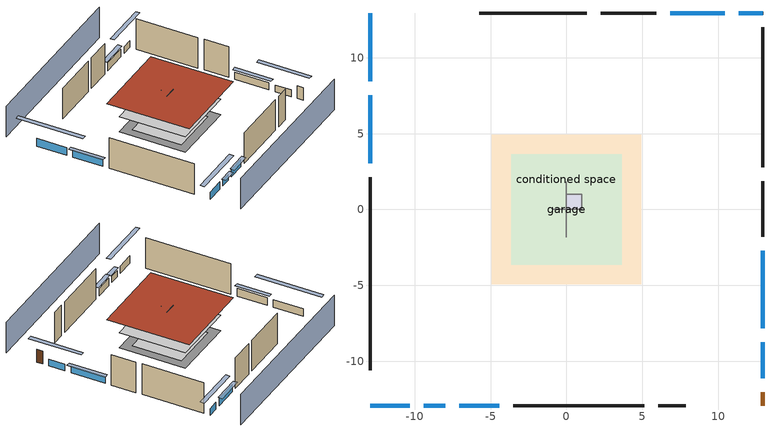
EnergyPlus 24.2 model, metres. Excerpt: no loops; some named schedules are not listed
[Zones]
central ac airloop ret air zone
 floor adiabatic (AdiabaticConst): 0,0 0,1 1,1 1,0 z0
 wall adiabatic (AdiabaticConst): 0,1 0,0 1,0 1,1 0,1 z0:1
 ceiling adiabatic (AdiabaticConst): 1,0 1,1 0,1 0,0 z1
conditioned space
 floor to garage (Floor1 construction): -3.66,-3.66 -3.66,3.66 3.66,3.66 3.66,-3.66 z0
 floor adiabatic (AdiabaticFloorConstruction): -4.94,-4.94 -4.94,4.94 4.94,4.94 4.94,-4.94 z2.44
 floor foundation (Slab2 construction): -4.94,-4.94 -4.94,4.94 4.94,4.94 4.94,-4.94 z0
 wall outside (AdiabaticWallConstruction 1): 12.95,-12.95 12.95,-12.04 z0:2.03
 wall outside (AdiabaticWallConstruction): -12.95,12.95 -12.95,8.46 / -12.95,7.54 -12.95,3.05 / 10.43,12.95 6.84,12.95 z0:1.22; 12.95,12.95 11.36,12.95 / 12.95,-11.11 12.95,-8.74 z0:1.07; 12.95,-7.81 12.95,-2.72 z0:1.13; -12.95,-12.95 -10.33,-12.95 / -7.06,-12.95 -4.43,-12.95 z0:1.16; -9.4,-12.95 -7.98,-12.95 z0:0.95
 wall outside (Wall3 construction): -12.95,2.12 -12.95,-10.6 z0:4.88
 wall outside (Wall4 construction): 1.33,12.95 -5.74,12.95 z0:4.88
 wall outside (Wall7 construction): 12.95,2.79 12.95,12.02 z0:4.88
 wall outside (Wall8 construction): -3.5,-12.95 5.12,-12.95 z0:4.88
 wall to garage (Wall5 construction): 0,-1.83 0,1.83 z0:4.88
 wall to garage (Wall6 construction): 0.91,0 -0.91,0 z0:4.88
 window (WindowConstruction): -12.95,12.95 -12.95,8.46 z0:1.22
 window (WindowConstruction 1): -12.95,7.54 -12.95,3.05 z0:1.22
 window (WindowConstruction 2): 12.95,12.95 11.36,12.95 z0:1.07
 window (WindowConstruction 3): 10.43,12.95 6.84,12.95 z0:1.22
 window (WindowConstruction 4): 12.95,-11.11 12.95,-8.74 z0:1.07
 window (WindowConstruction 5): 12.95,-7.81 12.95,-2.72 z0:1.13
 window (WindowConstruction 6): -12.95,-12.95 -10.33,-12.95 z0:1.16
 window (WindowConstruction 7): -9.4,-12.95 -7.99,-12.95 z0:0.94
 window (WindowConstruction 8): -7.06,-12.95 -4.43,-12.95 z0:1.16
 door (Door): 12.95,-12.95 12.95,-12.04 z0:2.03
 ceiling adiabatic (AdiabaticFloorConstruction): 4.94,-4.94 4.94,4.94 -4.94,4.94 -4.94,-4.94 z2.44
 roof outside (Roof1 construction): -6.15,6.15 -6.15,-6.15 6.15,-6.15 6.15,6.15 z4.88
garage
 floor foundation (Slab1 construction): -3.66,-3.66 -3.66,3.66 3.66,3.66 3.66,-3.66 z0
 wall outside (Wall1 construction): 5.91,12.95 2.25,12.95 z0:4.88
 wall outside (Wall2 construction): 12.95,-1.79 12.95,1.87 z0:4.88
 wall outside (Wall9 construction): 6.05,-12.95 7.88,-12.95 z0:4.88
shading: 12.95,17.53 -12.95,17.53 / -12.95,-17.53 12.95,-17.53 z0:4.88; -12.95,5.72 -12.95,15.7 -13.56,15.7 -13.56,5.72 z3.96; -12.95,2.74 -12.95,7.84 -13.56,7.84 -13.56,2.74 z1.52; 8.62,12.95 15.7,12.95 15.7,13.56 8.62,13.56 z3.81; 6.54,12.95 10.74,12.95 10.74,13.56 6.54,13.56 z1.52; 12.95,-6 12.95,-13.85 13.56,-13.85 13.56,-6 z3.81; 12.95,-2.42 12.95,-8.12 13.56,-8.12 13.56,-2.42 z1.43; -7.59,-12.95 -15.7,-12.95 -15.7,-13.56 -7.59,-13.56 z3.9; -7.68,-12.95 -9.71,-12.95 -9.71,-13.56 -7.68,-13.56 z1.25; -4.13,-12.95 -7.36,-12.95 -7.36,-13.56 -4.13,-13.56 z1.46
[Building]
Building 1: Terrain=Suburbs
[Site:Location]
Portland Intl Arpt_OR: Latitude {deg}=45.59; Longitude {deg}=-122.6; Time Zone {hr}=-8; Elevation {m}=33; Keep Site Location Information=Yes
[Site:GroundTemperature:Shallow]
10.2558, 8.96328, 8.85977, 9.47314, 11.9355, 14.3863, 16.5111, 17.8571, 17.9714, 16.8767, 14.8061, 12.4304
[Site:WaterMainsTemperature]
Calculation Method=Schedule; Temperature Schedule=mains temperature schedule
[Material] Roughness=Rough; Thermal Absorptance=0.9
Name | Thickness {m} | Conductivity {W/m-K} | Density {kg/m3} | Specific Heat {J/kg-K} | Solar Absorptance | Visible Absorptance
concrete 4.0 in. | 0.1016 | 1.803125 | 2242.8 | 837.4 | 0.7 | 0.7
door material | 0.04445 | 0.0612267 | 512.64 | 1214.23 | 0.7 | 0.7
floor covering | 0.0127 | 0.0433444 | 54.468 | 1339.84 | 0.6 | 0.6
floor covering 1 | 0.0127 | 0.0450781 | 54.468 | 1339.84 | 0.9 | 0.9
floor rigid ins; wall rigid ins | 0.512978 | 0.029427 | 32.04 | 1214.23 | 0.7 | 0.7
floor stud and cavity | 0.1397 | 0.923637 | 92.3553 | 1139.71 | 0.7 | 0.7
floor stud and cavity 1 | 0.1397 | 1.75129 | 37.0049 | 1207.88 | 0.7 | 0.7
furniture material conditioned space 1; furniture material garage 1 | 0.1524 | 0.115458 | 640.8 | 1214.23 | 0.6 | 0.6
gypsum board | 0.0127 | 0.160291 | 801 | 837.4 | 0.6 | 0.6
osb sheathing 0.5 in.; osb sheathing 0.5 in. 1; osb sheathing 0.5 in. 2 | 0.0127 | 0.115458 | 512.64 | 1214.23 | 0.7 | 0.7
osb sheathing 0.75 in. | 0.01905 | 0.115458 | 512.64 | 1214.23 | 0.7 | 0.7
roof rigid ins | 0.103632 | 0.029427 | 32.04 | 1214.23 | 0.7 | 0.7
roof stud and cavity | 0.2032 | 0.159782 | 78.34581 | 1123.46 | 0.7 | 0.7
slate or tile shingles | 0.01905 | 0.840978 | 1899.972 | 799.717 | 0.75 | 0.75
wall stud and cavity | 0.1397 | 0.727959 | 139.0536 | 1170.24 | 0.6 | 0.6
wall stud and cavity 1 | 0.1397 | 0.0951301 | 139.0536 | 1170.24 | 0.7 | 0.7
wall stud and cavity 2 | 0.1397 | 0.0856282 | 139.0536 | 1170.24 | 0.7 | 0.7
wall stud and cavity 3 | 0.0889 | 0.380278 | 52.3479 | 1209.89 | 0.7 | 0.7
wall stud and cavity 4 | 0.0889 | 0.391764 | 83.0341 | 1211.67 | 0.7 | 0.7
wood siding | 0.0254 | 0.102417 | 544.68 | 1172.36 | 0.85 | 0.85
wood siding 1; wood siding 2 | 0.0254 | 0.102417 | 544.68 | 1172.36 | 0.7 | 0.7
[Material:NoMass]
Adiabatic: Roughness=Rough; Thermal Resistance {m2-K/W}=176.1; Thermal Absorptance=0.9; Solar Absorptance=0.7; Visible Absorptance=0.7
[WindowMaterial:SimpleGlazingSystem]
WindowMaterial: U-Factor {W/m2-K}=1.93052; Solar Heat Gain Coefficient=0.49
[Construction]
AdiabaticConst: Adiabatic
AdiabaticFloorConstruction: floor stud and cavity 1, floor rigid ins, osb sheathing 0.75 in., floor covering
AdiabaticWallConstruction: wood siding 1, wall rigid ins, wall stud and cavity 3, gypsum board
AdiabaticWallConstruction 1: wood siding 2, wall rigid ins, wall stud and cavity 3, gypsum board
Door: door material
Floor1 construction: floor stud and cavity, osb sheathing 0.75 in., floor covering
furniture construction conditioned space 1: furniture material conditioned space 1
furniture construction garage 1: furniture material garage 1
PartitionWallConstruction: gypsum board, wall stud and cavity 4, gypsum board
Roof1 construction: slate or tile shingles, roof rigid ins, osb sheathing 0.75 in., roof stud and cavity, gypsum board
Slab1 construction: concrete 4.0 in.
Slab2 construction: concrete 4.0 in., floor covering 1
Wall1 construction; Wall2 construction: wood siding, osb sheathing 0.5 in., wall stud and cavity
Wall3 construction; Wall4 construction: wood siding, osb sheathing 0.5 in., wall stud and cavity 1, gypsum board
Wall5 construction: osb sheathing 0.5 in. 1, wall stud and cavity 2, gypsum board
Wall6 construction: osb sheathing 0.5 in. 2, wall stud and cavity 2, gypsum board
Wall7 construction; Wall8 construction: wood siding, osb sheathing 0.5 in. 2, wall stud and cavity 1, gypsum board
Wall9 construction: wood siding, osb sheathing 0.5 in. 2, wall stud and cavity
WindowConstruction; WindowConstruction 1; WindowConstruction 2; WindowConstruction 3; WindowConstruction 4; WindowConstruction 5; WindowConstruction 6; WindowConstruction 7; WindowConstruction 8: WindowMaterial
[Zone] Multiplier=1
Name | Volume {m3} | Part of Total Floor Area
central ac airloop ret air zone | 1 | No
conditioned space | 606.66 | Yes
garage | 130.484 | Yes
[Space]
Name | Zone | Space Type | Volume {m3}
central ac airloop ret air space | central ac airloop ret air zone | Plenum Space Type
conditioned space 1 | conditioned space |  | 606.66
garage 1 | garage |  | 130.484
[SpaceList]
Plenum Space Type: central ac airloop ret air space
[OtherEquipment] Design Level Calculation Method=EquipmentLevel
Name | Fuel Type | Zone or ZoneList or Space or SpaceList | Schedule | Design Level {W} | Fraction Latent | Fraction Radiant | Fraction Lost
central ac airloop_0 RetCondToRP; central ac airloop_0 RetSensLkToRP | None | central ac airloop ret air space | Always On Discrete | 0 | 0 | 0 | 0
central ac airloop_0 RetLatLkToRP | None | central ac airloop ret air space | Always On Discrete | 0 | 1 | 0 | 0
central ac airloop_0 SupCondToLv; central ac airloop_0 SupSensLkToCond; mech vent house fan sensible load | None | conditioned space 1 | Always On Discrete | 0 | 0 | 0 | 0
central ac airloop_0 SupLatLkToCond; mech vent house fan latent load | None | conditioned space 1 | Always On Discrete | 0 | 1 | 0 | 0
clothes dryer 1 | Electricity | conditioned space 1 | clothes_dryer | 0 | 0.015 | 0.081 | 0.85
cooking range 1 | NaturalGas | conditioned space 1 | cooking_range | 867.932 | 0.16 | 0.384 | 0.2
general water use latent | None | conditioned space 1 | general water use schedule | 81.0615 | 1 | 0 | 0
general water use sensible | None | conditioned space 1 | general water use schedule | -79.8895 | 0 | 0.6 | 0
central ac airloop_0 RetCondToDZ; central ac airloop_0 SupCondToDZ; central ac airloop_0 SupSensLkToDZ; water heater sens | None | garage 1 | Always On Discrete | 0 | 0 | 0 | 0
central ac airloop_0 SupLatLkToDZ; water heater lat | None | garage 1 | Always On Discrete | 0 | 1 | 0 | 0
water heater energy adjustment1 | Electricity | garage 1 | Always On Discrete | 0.01 | 0 | 0 | 1
[SurfaceProperty:ExposedFoundationPerimeter] Exposed Perimeter Calculation Method=TotalExposedPerimeter
Name | Total Exposed Perimeter {m}
Slab2 | 35.57016
Slab1 | 18.288
[SurfaceProperty:IncidentSolarMultiplier] Incident Solar Multiplier=1; Incident Solar Multiplier Schedule=trans schedule winter=0.85 summer=0.7
Window1; Window2; Window3; Window4; Window5; Window6; Window7; Window8; Window9
[InternalMass]
Name | Construction | Zone or ZoneList | Space or SpaceList | Surface Area {m2}
furniture mass conditioned space 1 | furniture construction conditioned space 1 | conditioned space | conditioned space 1 | 99.51774
partition wall mass | PartitionWallConstruction | conditioned space | conditioned space 1 | 248.794
furniture mass garage 1 | furniture construction garage 1 | garage | garage 1 | 5.35122
[Lights] Design Level Calculation Method=LightingLevel; Return Air Fraction=0; Fraction Radiant=0.6; Fraction Visible=0.2; Fraction Replaceable=1
Name | Zone or ZoneList or Space or SpaceList | Schedule | Lighting Level {W}
interior lighting | conditioned space 1 | lighting_interior | 362.189
garage lighting | garage 1 | lighting_garage | 8.86494
[People]
occupants: Zone or ZoneList or Space or SpaceList=conditioned space 1; Number of People Schedule=occupants; Number of People Calculation Method=People; Number of People=4; Fraction Radiant=0.314171; Sensible Heat Fraction=0.56303; Activity Level Schedule=occupants activity schedule; Carbon Dioxide Generation Rate {m3/s-W}=0; Enable ASHRAE 55 Comfort Warnings=No; Mean Radiant Temperature Calculation Type=EnclosureAveraged
[ElectricEquipment] Design Level Calculation Method=EquipmentLevel
Name | Zone or ZoneList or Space or SpaceList | Schedule | Design Level {W} | Fraction Latent | Fraction Radiant | Fraction Lost
ceiling fan | conditioned space 1 | ceiling_fan | 18.0003 | 0 | 0.558 | 0
clothes dryer | conditioned space 1 | clothes_dryer | 3135.42 | 0.015 | 0.081 | 0.85
clothes washer | conditioned space 1 | clothes_washer | 679.998 | 0.03 | 0.162 | 0.7
cooking range | conditioned space 1 | cooking_range | 29.6151 | 0.16 | 0.384 | 0.2
dishwasher | conditioned space 1 | dishwasher | 758.193 | 0.3 | 0.18 | 0.4
fridge | conditioned space 1 | fridge schedule | 51.9007 | 0 | 0.6 | 0
mech vent bath fan 0 | conditioned space 1 | mech vent bath fan 0 schedule | 30 | 0 | 0 | 1
mech vent house fan | conditioned space 1 | mech vent house fan schedule | 0 | 0 | 0 | 1
mech vent house fan cfis | conditioned space 1 | mech vent house fan cfis schedule | 0 | 0 | 0 | 0
mech vent range fan 0 | conditioned space 1 | mech vent range fan 0 schedule | 30 | 0 | 0 | 1
misc plug loads | conditioned space 1 | plug_loads_other | 928.687 | 0.021 | 0.558 | 0.049
misc tv | conditioned space 1 | plug_loads_tv | 1248.53 | 0 | 0.6 | 0
whole house fan | conditioned space 1 | Always On Discrete | 0 | 0 | 0 | 1
fridge 1 | garage 1 | fridge schedule 1 | 100.822 | 0 | 0.6 | 0
[ZoneInfiltration:DesignFlowRate] Schedule=Always On Discrete; Design Flow Rate Calculation Method=Flow/Zone; Design Flow Rate {m3/s}=0
Name | Zone or ZoneList or Space or SpaceList
infil flow; natural vent flow; whole house fan flow | conditioned space 1
garage 1 duct leakage imbalance infil flow | garage 1
[ZoneMixing] Schedule=Always On Continuous; Design Flow Rate Calculation Method=Flow/Zone; Design Flow Rate {m3/s}=0
Name | Zone or Space | Source Zone or Space
central ac airloop_0 ZoneMixDZToCond mix | conditioned space | garage
central ac airloop_0 ZoneMixCondToDZ mix | garage | conditioned space
[ZoneInfiltration:EffectiveLeakageArea]
infil garage 1: Zone or Space=garage 1; Schedule=Always On Discrete; Effective Air Leakage Area {cm2}=407.755; Stack Coefficient=0.000129147; Wind Coefficient=4.38083e-05
[AvailabilityManager:Scheduled]
central ac airloop Availability Manager: Schedule=Always On Discrete
[AirLoopHVAC:ReturnPlenum]
Air Loop HVAC Return Plenum 1: Zone=central ac airloop ret air zone
[WaterUse:Equipment]
dishwasher: Peak Flow Rate {m3/s}=7.2368e-06; Flow Rate Fraction Schedule=hot_water_dishwasher
[Foundation:Kiva] Wall Height Above Grade {m}=0.1016; Wall Depth Below Slab {m}=0.2032
Name | Initial Indoor Air Temperature {C}
Foundation Kiva 1 | 13.4258
Foundation Kiva 2 | 18.3333
[Foundation:Kiva:Settings]
Soil Conductivity {W/m-K}=1.3848; Soil Density {kg/m3}=1842.3; Soil Specific Heat {J/kg-K}=418.7; Ground Solar Absorptivity=0.9; Ground Thermal Absorptivity=0.9; Ground Surface Roughness {m}=0.03; Far-Field Width {m}=40; Deep-Ground Boundary Condition=ZeroFlux; Deep-Ground Depth {m}=40; Minimum Cell Dimension {m}=0.2; Maximum Cell Growth Coefficient=3; Simulation Timestep=Timestep
[Exterior:Lights]
exterior lighting: Schedule=exterior lighting schedule; Design Level {W}=8.97151
[EnergyManagementSystem:GlobalVariable]
central_ac_airloop_0_DuctImbalLkExhFanEquivCond
central_ac_airloop_0_DuctImbalLkExhFanEquivDZ
central_ac_airloop_0_DuctImbalLkSupFanEquivCond
central_ac_airloop_0_DuctImbalLkSupFanEquivDZ
central_ac_airloop_0_DZ_T
central_ac_airloop_0_DZ_W
central_ac_airloop_0_RetCondToDZ
central_ac_airloop_0_RetCondToRP
central_ac_airloop_0_RetLatLkToRP
central_ac_airloop_0_RetSensLkToRP
central_ac_airloop_0_SupCondToDZ
central_ac_airloop_0_SupCondToLv
central_ac_airloop_0_SupLatLkToCond
central_ac_airloop_0_SupLatLkToDZ
central_ac_airloop_0_SupSensLkToCond
central_ac_airloop_0_SupSensLkToDZ
central_ac_airloop_0_ZoneMixCondToDZ
central_ac_airloop_0_ZoneMixDZToCond
central_ac_airloop_AH_MFR
central_ac_airloop_AH_Tout
central_ac_airloop_AH_VFR
central_ac_airloop_AH_Wout
central_ac_airloop_Fan_RTF
central_ac_airloop_RA_T
central_ac_airloop_Ra_W
infil_program_Qfan
infil_program_Qinf
natural_vent_program_Qnv
natural_vent_program_Qwhf
[EnergyManagementSystem:Sensor]
Name | Output:Variable or Output:Meter Index Key | Output:Variable or Output:Meter
airflow_gain | infil flow | Infiltration Sensible Heat Gain Energy
airflow_gain_1 | natural vent flow | Infiltration Sensible Heat Gain Energy
airflow_gain_2 | whole house fan flow | Infiltration Sensible Heat Gain Energy
airflow_loss | infil flow | Infiltration Sensible Heat Loss Energy
airflow_loss_1 | natural vent flow | Infiltration Sensible Heat Loss Energy
airflow_loss_2 | whole house fan flow | Infiltration Sensible Heat Loss Energy
central_ac_airloop_0_DZ_T_s | garage | Zone Air Temperature
central_ac_airloop_0_DZ_W_s | garage | Zone Mean Air Humidity Ratio
central_ac_airloop_AH_MFR_s | Node 5 | System Node Mass Flow Rate
central_ac_airloop_AH_Tout_s | Node 5 | System Node Temperature
central_ac_airloop_AH_VFR_s | Node 5 | System Node Current Density Volume Flow Rate
central_ac_airloop_AH_Wout_s | Node 5 | System Node Humidity Ratio
central_ac_airloop_RA_T_s | Node 8 | System Node Temperature
central_ac_airloop_Ra_W_s | Node 8 | System Node Humidity Ratio
clg_load_cond |  | Cooling:EnergyTransfer:Zone:CONDITIONED SPACE
clg_load_duct |  | Cooling:EnergyTransfer:Zone:CENTRAL AC AIRLOOP RET AIR ZONE
clg_sp_s; clg_sp_s_1 | cooling setpoint | Schedule Value
clothes_dryer_exhaust_0_sch_s | clothes_dryer | Schedule Value
cool_season | cooling season schedule | Schedule Value
ducts_conv | central ac airloop_0 RetCondToRP | Other Equipment Convective Heating Energy
ducts_conv_1 | central ac airloop_0 RetLatLkToRP | Other Equipment Convective Heating Energy
ducts_conv_2 | central ac airloop_0 RetSensLkToRP | Other Equipment Convective Heating Energy
ducts_conv_3 | central ac airloop_0 SupCondToLv | Other Equipment Convective Heating Energy
ducts_conv_4 | central ac airloop_0 SupLatLkToCond | Other Equipment Convective Heating Energy
ducts_conv_5 | central ac airloop_0 SupSensLkToCond | Other Equipment Convective Heating Energy
ducts_rad | central ac airloop_0 RetCondToRP | Other Equipment Radiant Heating Energy
ducts_rad_1 | central ac airloop_0 RetLatLkToRP | Other Equipment Radiant Heating Energy
ducts_rad_2 | central ac airloop_0 RetSensLkToRP | Other Equipment Radiant Heating Energy
ducts_rad_3 | central ac airloop_0 SupCondToLv | Other Equipment Radiant Heating Energy
ducts_rad_4 | central ac airloop_0 SupLatLkToCond | Other Equipment Radiant Heating Energy
ducts_rad_5 | central ac airloop_0 SupSensLkToCond | Other Equipment Radiant Heating Energy
fridge_tin_s_1 | garage | Zone Mean Air Temperature
htg_load_cond |  | Heating:EnergyTransfer:Zone:CONDITIONED SPACE
htg_load_duct |  | Heating:EnergyTransfer:Zone:CENTRAL AC AIRLOOP RET AIR ZONE
htg_sp_s; htg_sp_s_1 | heating setpoint | Schedule Value
ig_ee_conv | ceiling fan | Electric Equipment Convective Heating Energy
ig_ee_conv_1 | clothes dryer | Electric Equipment Convective Heating Energy
ig_ee_conv_3 | cooking range | Electric Equipment Convective Heating Energy
ig_ee_conv_4 | dishwasher | Electric Equipment Convective Heating Energy
ig_ee_conv_5 | fridge | Electric Equipment Convective Heating Energy
ig_ee_conv_6 | misc plug loads | Electric Equipment Convective Heating Energy
ig_ee_conv_7 | misc tv | Electric Equipment Convective Heating Energy
ig_ee_conv_8 | whole house fan | Electric Equipment Convective Heating Energy
ig_ee_rad | ceiling fan | Electric Equipment Radiant Heating Energy
ig_ee_rad_1 | clothes dryer | Electric Equipment Radiant Heating Energy
ig_ee_rad_3 | cooking range | Electric Equipment Radiant Heating Energy
ig_ee_rad_4 | dishwasher | Electric Equipment Radiant Heating Energy
ig_ee_rad_5 | fridge | Electric Equipment Radiant Heating Energy
ig_ee_rad_6 | misc plug loads | Electric Equipment Radiant Heating Energy
ig_ee_rad_7 | misc tv | Electric Equipment Radiant Heating Energy
ig_ee_rad_8 | whole house fan | Electric Equipment Radiant Heating Energy
ig_lgt_conv | interior lighting | Lights Convective Heating Energy
ig_lgt_rad | interior lighting | Lights Radiant Heating Energy
ig_lgt_vis | interior lighting | Lights Visible Radiation Heating Energy
ig_oe_conv | clothes dryer 1 | Other Equipment Convective Heating Energy
ig_oe_conv_1 | cooking range 1 | Other Equipment Convective Heating Energy
ig_oe_conv_2 | general water use latent | Other Equipment Convective Heating Energy
ig_oe_conv_3 | general water use sensible | Other Equipment Convective Heating Energy
ig_oe_rad | clothes dryer 1 | Other Equipment Radiant Heating Energy
ig_oe_rad_1 | cooking range 1 | Other Equipment Radiant Heating Energy
ig_oe_rad_2 | general water use latent | Other Equipment Radiant Heating Energy
ig_oe_rad_3 | general water use sensible | Other Equipment Radiant Heating Energy
ig_ppl_conv | occupants | People Convective Heating Energy
ig_ppl_rad | occupants | People Radiant Heating Energy
im_conv | furniture mass conditioned space 1 | Surface Inside Face Convection Heat Gain Energy
im_conv_1 | partition wall mass | Surface Inside Face Convection Heat Gain Energy
im_ig | furniture mass conditioned space 1 | Surface Inside Face Internal Gains Radiation Heat Gain Energy
im_ig_1 | partition wall mass | Surface Inside Face Internal Gains Radiation Heat Gain Energy
im_lgt | furniture mass conditioned space 1 | Surface Inside Face Lights Radiation Heat Gain Energy
im_lgt_1 | partition wall mass | Surface Inside Face Lights Radiation Heat Gain Energy
im_sol | furniture mass conditioned space 1 | Surface Inside Face Solar Radiation Heat Gain Energy
im_sol_1 | partition wall mass | Surface Inside Face Solar Radiation Heat Gain Energy
im_surf | furniture mass conditioned space 1 | Surface Inside Face Net Surface Thermal Radiation Heat Gain Energy
im_surf_1 | partition wall mass | Surface Inside Face Net Surface Thermal Radiation Heat Gain Energy
mech_vent_bath_fan_0_sch_s | mech vent bath fan 0 schedule | Schedule Value
mech_vent_range_fan_0_sch_s | mech vent range fan 0 schedule | Schedule Value
mv_conv | mech vent bath fan 0 | Electric Equipment Convective Heating Energy
mv_conv_1 | mech vent house fan | Electric Equipment Convective Heating Energy
mv_conv_2 | mech vent house fan cfis | Electric Equipment Convective Heating Energy
mv_conv_3 | mech vent range fan 0 | Electric Equipment Convective Heating Energy
mv_conv_4 | mech vent house fan latent load | Other Equipment Convective Heating Energy
mv_conv_5 | mech vent house fan sensible load | Other Equipment Convective Heating Energy
mv_rad | mech vent bath fan 0 | Electric Equipment Radiant Heating Energy
mv_rad_1 | mech vent house fan | Electric Equipment Radiant Heating Energy
mv_rad_2 | mech vent house fan cfis | Electric Equipment Radiant Heating Energy
mv_rad_3 | mech vent range fan 0 | Electric Equipment Radiant Heating Energy
mv_rad_4 | mech vent house fan latent load | Other Equipment Radiant Heating Energy
mv_rad_5 | mech vent house fan sensible load | Other Equipment Radiant Heating Energy
natural_vent_s | natural vent schedule | Schedule Value
out_pb_s |  | Site Outdoor Air Barometric Pressure
out_wt_s |  | Site Outdoor Air Humidity Ratio
site_vw_s |  | Site Wind Speed
ss_back_out | Window1 | Surface Window Shortwave from Zone Back Out Window Heat Transfer Rate
ss_back_out_1 | Window2 | Surface Window Shortwave from Zone Back Out Window Heat Transfer Rate
ss_back_out_2 | Window3 | Surface Window Shortwave from Zone Back Out Window Heat Transfer Rate
ss_back_out_3 | Window4 | Surface Window Shortwave from Zone Back Out Window Heat Transfer Rate
ss_back_out_4 | Window5 | Surface Window Shortwave from Zone Back Out Window Heat Transfer Rate
ss_back_out_5 | Window6 | Surface Window Shortwave from Zone Back Out Window Heat Transfer Rate
ss_back_out_6 | Window7 | Surface Window Shortwave from Zone Back Out Window Heat Transfer Rate
ss_back_out_7 | Window8 | Surface Window Shortwave from Zone Back Out Window Heat Transfer Rate
ss_back_out_8 | Window9 | Surface Window Shortwave from Zone Back Out Window Heat Transfer Rate
ss_conv | Door1 | Surface Inside Face Convection Heat Gain Energy
ss_conv_1 | Window1 | Surface Inside Face Convection Heat Gain Energy
ss_conv_2 | Window2 | Surface Inside Face Convection Heat Gain Energy
ss_conv_3 | Window3 | Surface Inside Face Convection Heat Gain Energy
ss_conv_4 | Window4 | Surface Inside Face Convection Heat Gain Energy
ss_conv_5 | Window5 | Surface Inside Face Convection Heat Gain Energy
ss_conv_6 | Window6 | Surface Inside Face Convection Heat Gain Energy
ss_conv_7 | Window7 | Surface Inside Face Convection Heat Gain Energy
ss_conv_8 | Window8 | Surface Inside Face Convection Heat Gain Energy
ss_conv_9 | Window9 | Surface Inside Face Convection Heat Gain Energy
ss_ig | Door1 | Surface Inside Face Internal Gains Radiation Heat Gain Energy
ss_ig_1 | Window1 | Surface Inside Face Internal Gains Radiation Heat Gain Energy
ss_ig_2 | Window2 | Surface Inside Face Internal Gains Radiation Heat Gain Energy
ss_ig_3 | Window3 | Surface Inside Face Internal Gains Radiation Heat Gain Energy
ss_ig_4 | Window4 | Surface Inside Face Internal Gains Radiation Heat Gain Energy
ss_ig_5 | Window5 | Surface Inside Face Internal Gains Radiation Heat Gain Energy
ss_ig_6 | Window6 | Surface Inside Face Internal Gains Radiation Heat Gain Energy
ss_ig_7 | Window7 | Surface Inside Face Internal Gains Radiation Heat Gain Energy
ss_ig_8 | Window8 | Surface Inside Face Internal Gains Radiation Heat Gain Energy
ss_ig_9 | Window9 | Surface Inside Face Internal Gains Radiation Heat Gain Energy
ss_lgt | Door1 | Surface Inside Face Lights Radiation Heat Gain Energy
ss_sol | Door1 | Surface Inside Face Solar Radiation Heat Gain Energy
ss_surf | Door1 | Surface Inside Face Net Surface Thermal Radiation Heat Gain Energy
ss_surf_1 | Window1 | Surface Inside Face Net Surface Thermal Radiation Heat Gain Energy
ss_surf_2 | Window2 | Surface Inside Face Net Surface Thermal Radiation Heat Gain Energy
ss_surf_3 | Window3 | Surface Inside Face Net Surface Thermal Radiation Heat Gain Energy
ss_surf_4 | Window4 | Surface Inside Face Net Surface Thermal Radiation Heat Gain Energy
ss_surf_5 | Window5 | Surface Inside Face Net Surface Thermal Radiation Heat Gain Energy
ss_surf_6 | Window6 | Surface Inside Face Net Surface Thermal Radiation Heat Gain Energy
ss_surf_7 | Window7 | Surface Inside Face Net Surface Thermal Radiation Heat Gain Energy
ss_surf_8 | Window8 | Surface Inside Face Net Surface Thermal Radiation Heat Gain Energy
